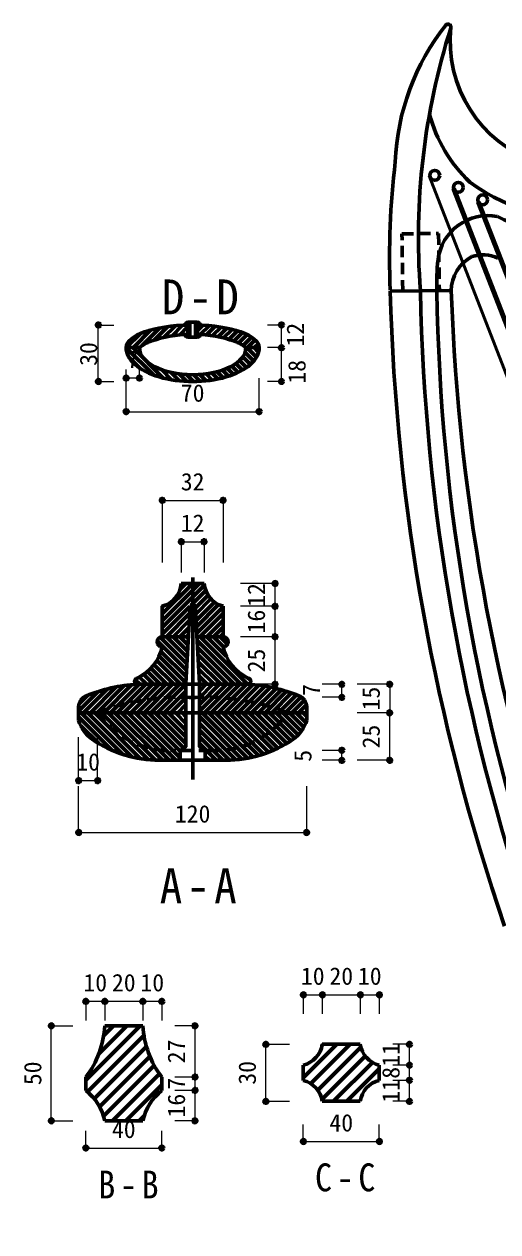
# Model space of a CAD drawing. Units: millimetres at full size, sheet at 1:5; some dimension numbers follow another scale. Extents: x -616 to 1014, y -466 to 531.
# Drawn here: x -616 to -366, y -136 to 500 of the extents above; entities that cross this region are included whole.
import ezdxf
from ezdxf.enums import TextEntityAlignment as Align

# ---------------------------------------------------------------- set-up
doc = ezdxf.new("R2010")
doc.units = ezdxf.units.MM
doc.header["$LTSCALE"] = 5
doc.header["$PDMODE"] = 32
doc.header["$PDSIZE"] = 2
doc.linetypes.add('DASHED1', pattern=[1.8, 1.2, -0.6])
doc.layers.add('0-0', color=7, linetype='Continuous', lineweight=60)
doc.layers.add('0-8', color=7, linetype='Continuous', lineweight=60)
doc.styles.add('ＭＳ ゴシック', font='')
doc.styles.get('ＭＳ ゴシック').set_extended_font_data('MS Gothic')

msp = doc.modelspace()

# ---------------------------------------------------------------- linework, layer by layer
at = {"layer": '0-0', "color": 5, "lineweight": 50}
msp.add_line((-135.166, -270.456), (-402.433, 419.895), dxfattribs=at)
at = {"layer": '0-0', "color": 3, "lineweight": 80}
for p, q in [((-134.845, -242.834), (-389.561, 413.11)), ((-134.523, -215.212), (-376.586, 406.123))]:
    msp.add_line(p, q, dxfattribs=at)
at = {"layer": '0-0', "color": 4, "lineweight": 9}
for p, q in [((-576.595, 311.702), (-576.595, 341.441)), ((-576.595, 341.441), (-568.478, 341.441)), ((-480.221, 341.421), (-487.515, 341.421)), ((-480.221, 329.552), (-480.221, 341.421)), ((-480.221, 329.552), (-487.515, 329.552)), ((-480.221, 311.702), (-480.221, 329.552)), ((-561.952, 313.573), (-561.952, 317.968)), ((-554.952, 313.573), (-554.952, 317.968)), ((-576.595, 311.702), (-568.478, 311.702)), ((-561.952, 313.573), (-554.952, 313.573)), ((-561.952, 295.829), (-561.952, 313.41)), ((-491.952, 295.829), (-491.952, 313.41)), ((-480.221, 311.702), (-487.515, 311.702)), ((-561.952, 295.829), (-491.952, 295.829)), ((-542.952, 249.17), (-510.952, 249.17)), ((-542.952, 249.17), (-542.952, 216.415)), ((-510.952, 249.17), (-510.952, 216.415)), ((-532.952, 227.408), (-520.952, 227.408)), ((-532.952, 227.408), (-532.952, 211.255)), ((-520.952, 227.408), (-520.952, 211.255)), ((-483.653, 205.427), (-501.825, 205.427)), ((-483.653, 205.427), (-483.653, 193.427)), ((-483.653, 193.427), (-501.825, 193.427)), ((-483.653, 193.427), (-483.653, 177.427)), ((-483.653, 177.427), (-501.825, 177.427)), ((-483.653, 177.427), (-483.653, 152.427)), ((-483.653, 152.427), (-501.825, 152.427)), ((-448.431, 152.427), (-458.751, 152.427)), ((-448.431, 145.59), (-448.431, 152.427)), ((-423.269, 152.427), (-440.353, 152.427)), ((-423.269, 152.427), (-423.269, 137.427)), ((-448.431, 145.59), (-458.751, 145.59)), ((-423.269, 137.427), (-440.353, 137.427)), ((-423.269, 112.427), (-423.269, 137.427)), ((-586.952, 101.744), (-586.952, 124.666)), ((-576.952, 101.744), (-576.952, 124.666)), ((-448.431, 117.637), (-458.751, 117.637)), ((-448.431, 112.427), (-448.431, 117.637)), ((-448.431, 112.427), (-458.751, 112.427)), ((-423.269, 112.427), (-440.353, 112.427)), ((-586.952, 101.744), (-576.952, 101.744)), ((-586.952, 74.403), (-586.952, 98.857)), ((-466.952, 74.403), (-466.952, 98.857)), ((-586.952, 74.403), (-466.952, 74.403)), ((-468.751, -10.945), (-458.751, -10.945)), ((-468.751, -10.945), (-468.751, -20.99)), ((-458.751, -10.945), (-458.751, -20.99)), ((-458.751, -10.945), (-438.751, -10.945)), ((-438.751, -10.945), (-438.751, -20.99)), ((-438.751, -10.945), (-428.751, -10.945)), ((-428.751, -10.945), (-428.751, -20.99)), ((-583.181, -14.38), (-573.181, -14.38)), ((-583.181, -14.38), (-583.181, -24.425)), ((-573.181, -14.38), (-573.181, -24.425)), ((-573.181, -14.38), (-553.181, -14.38)), ((-553.181, -14.38), (-553.181, -24.425)), ((-553.181, -14.38), (-543.181, -14.38)), ((-543.181, -14.38), (-543.181, -24.425)), ((-601.318, -77.247), (-601.318, -27.247)), ((-601.318, -27.247), (-589.952, -27.247)), ((-525.718, -27.247), (-536.291, -27.247)), ((-525.718, -54.247), (-525.718, -27.247)), ((-488.446, -66.998), (-488.446, -36.998)), ((-488.446, -36.998), (-476.022, -36.998)), ((-412.846, -36.998), (-421.569, -36.998)), ((-412.846, -47.998), (-412.846, -36.998)), ((-412.846, -47.998), (-421.569, -47.998)), ((-412.846, -55.998), (-412.846, -47.998)), ((-525.718, -54.247), (-536.291, -54.247)), ((-525.718, -61.247), (-525.718, -54.247)), ((-412.846, -55.998), (-421.569, -55.998)), ((-412.846, -66.998), (-412.846, -55.998)), ((-525.718, -61.247), (-536.291, -61.247)), ((-525.718, -77.247), (-525.718, -61.247)), ((-488.446, -66.998), (-476.022, -66.998)), ((-412.846, -66.998), (-421.569, -66.998)), ((-601.318, -77.247), (-589.952, -77.247)), ((-583.181, -91.567), (-583.181, -82.579)), ((-543.181, -91.567), (-543.181, -82.579)), ((-525.718, -77.247), (-536.291, -77.247)), ((-468.751, -88.132), (-468.751, -79.144)), ((-428.751, -88.132), (-428.751, -79.144)), ((-468.751, -88.132), (-428.751, -88.132)), ((-583.181, -91.567), (-543.181, -91.567))]:
    msp.add_line(p, q, dxfattribs=at)
at = {"layer": '0-0'}
for p, q in [((-561.702, 329.552), (-554.257, 336.997)), ((-558.166, 329.552), (-548.895, 338.823)), ((-553.57, 330.612), (-544.294, 339.889)), ((-547.134, 333.513), (-540.061, 340.586)), ((-542.221, 334.89), (-536.07, 341.041)), ((-537.809, 335.766), (-532.262, 341.314)), ((-533.756, 336.284), (-529.452, 340.588)), ((-529.98, 336.525), (-529.452, 337.052)), ((-526.952, 342.952), (-529.452, 342.952)), ((-529.452, 336.54), (-529.452, 341.421)), ((-528.452, 335.052), (-528.452, 342.952)), ((-526.952, 342.952), (-524.452, 342.952)), ((-525.452, 335.052), (-525.452, 342.952)), ((-524.452, 336.54), (-524.452, 341.421)), ((-524.452, 338.517), (-521.654, 341.315)), ((-522.949, 336.485), (-518.347, 341.087)), ((-519.662, 336.236), (-515.144, 340.754)), ((-516.528, 335.835), (-512.044, 340.318)), ((-513.53, 335.297), (-509.05, 339.777)), ((-510.654, 334.637), (-506.166, 339.126)), ((-507.891, 333.865), (-503.401, 338.355)), ((-505.231, 332.99), (-500.771, 337.449)), ((-526.929, 335.052), (-529.452, 335.052)), ((-526.929, 335.052), (-524.452, 335.052)), ((-502.667, 332.017), (-498.299, 336.386)), ((-500.455, 330.694), (-496.026, 335.124)), ((-498.062, 329.552), (-494.026, 333.587)), ((-494.526, 329.552), (-492.476, 331.602)), ((-561.952, 329.552), (-554.952, 329.552)), ((-561.952, 329.478), (-547.62, 315.146)), ((-560.538, 324.529), (-554.646, 318.636)), ((-558.49, 329.552), (-542.497, 313.559)), ((-554.955, 329.552), (-554.952, 329.55)), ((-500.613, 324.708), (-496.584, 320.678)), ((-499.394, 327.025), (-494.832, 322.462)), ((-498.952, 329.552), (-491.952, 329.552)), ((-498.386, 329.552), (-493.365, 324.531)), ((-494.851, 329.552), (-492.309, 327.01)), ((-543.397, 317.994), (-538.021, 312.618)), ((-511.296, 317.713), (-508.097, 314.514)), ((-508.749, 318.702), (-505.497, 315.449)), ((-506.378, 319.866), (-503.033, 316.521)), ((-504.203, 321.227), (-500.715, 317.738)), ((-502.26, 322.819), (-498.557, 319.116)), ((-538.383, 316.516), (-533.927, 312.06)), ((-534.073, 315.741), (-530.106, 311.774)), ((-530.162, 315.366), (-526.5, 311.703)), ((-526.534, 315.273), (-523.072, 311.812)), ((-523.131, 315.406), (-519.803, 312.078)), ((-519.919, 315.73), (-516.678, 312.488)), ((-516.882, 316.228), (-513.688, 313.034)), ((-514.008, 316.889), (-510.828, 313.709)), ((-542.952, 185.869), (-523.394, 205.427)), ((-542.952, 189.404), (-526.93, 205.427)), ((-542.952, 182.333), (-520.827, 204.459)), ((-533.632, 202.26), (-530.465, 205.427)), ((-532.952, 205.427), (-520.952, 205.427)), ((-526.952, 102.237), (-526.952, 208.576)), ((-527.909, 193.841), (-520.063, 201.687)), ((-525.509, 192.706), (-518.875, 199.34)), ((-525.334, 189.345), (-517.339, 197.34)), ((-542.952, 192.94), (-542.245, 193.647)), ((-542.952, 177.427), (-542.952, 193.427)), ((-542.952, 178.798), (-528.36, 193.39)), ((-525.97, 193.841), (-528.337, 193.841)), ((-525.159, 185.984), (-515.479, 195.664)), ((-524.984, 182.624), (-513.287, 194.321)), ((-524.81, 179.263), (-510.952, 193.12)), ((-510.952, 177.427), (-510.952, 193.427)), ((-540.788, 177.427), (-528.554, 189.66)), ((-537.252, 177.427), (-528.748, 185.931)), ((-523.11, 177.427), (-510.952, 189.585)), ((-519.575, 177.427), (-510.952, 186.049)), ((-533.717, 177.427), (-528.942, 182.201)), ((-530.181, 177.427), (-529.136, 178.472)), ((-516.039, 177.427), (-510.952, 182.514)), ((-512.504, 177.427), (-510.952, 178.978)), ((-545.556, 175.196), (-530.11, 159.751)), ((-544.023, 177.199), (-529.936, 163.111)), ((-542.952, 177.427), (-529.191, 177.427)), ((-540.715, 177.427), (-529.761, 166.472)), ((-537.18, 177.427), (-529.586, 169.833)), ((-533.644, 177.427), (-529.411, 173.194)), ((-530.109, 177.427), (-529.236, 176.554)), ((-524.714, 177.427), (-510.952, 177.427)), ((-524.612, 175.466), (-501.573, 152.427)), ((-524.418, 171.736), (-505.109, 152.427)), ((-523.038, 177.427), (-498.038, 152.427)), ((-519.502, 177.427), (-509.245, 167.17)), ((-515.967, 177.427), (-510.71, 172.17)), ((-512.431, 177.427), (-508.604, 173.6)), ((-544.641, 167.21), (-530.46, 153.029)), ((-543.631, 169.736), (-530.285, 156.39)), ((-524.224, 168.006), (-508.644, 152.427)), ((-550.712, 159.139), (-544, 152.427)), ((-548.915, 160.877), (-540.464, 152.427)), ((-547.299, 162.797), (-536.929, 152.427)), ((-545.87, 164.904), (-533.393, 152.427)), ((-524.03, 164.277), (-512.18, 152.427)), ((-523.836, 160.547), (-515.715, 152.427)), ((-557.178, 154.999), (-554.606, 152.427)), ((-554.864, 156.22), (-551.071, 152.427)), ((-552.693, 157.585), (-547.535, 152.427)), ((-523.642, 156.818), (-519.251, 152.427)), ((-523.448, 153.088), (-522.787, 152.427)), ((-497.649, 155.573), (-496.417, 154.342)), ((-586.952, 138.333), (-576.674, 148.612)), ((-586.952, 138.333), (-576.674, 148.612)), ((-586.656, 142.165), (-582.2, 146.622)), ((-586.656, 142.165), (-582.2, 146.622)), ((-584.323, 137.427), (-571.718, 150.032)), ((-584.323, 137.427), (-571.718, 150.032)), ((-580.788, 137.427), (-567.164, 151.05)), ((-580.788, 137.427), (-567.164, 151.05)), ((-577.252, 137.427), (-562.918, 151.761)), ((-577.252, 137.427), (-562.918, 151.761)), ((-573.717, 137.427), (-558.919, 152.225)), ((-573.717, 137.427), (-558.919, 152.225)), ((-570.181, 137.427), (-555.181, 152.427)), ((-570.181, 137.427), (-555.181, 152.427)), ((-566.646, 137.427), (-551.646, 152.427)), ((-566.646, 137.427), (-551.646, 152.427)), ((-563.11, 137.427), (-548.11, 152.427)), ((-563.11, 137.427), (-548.11, 152.427)), ((-559.575, 137.427), (-544.575, 152.427)), ((-559.575, 137.427), (-544.575, 152.427)), ((-556.229, 152.427), (-497.676, 152.427)), ((-556.039, 137.427), (-541.039, 152.427)), ((-556.039, 137.427), (-541.039, 152.427)), ((-555.605, 152.427), (-532.926, 152.427)), ((-552.504, 137.427), (-537.504, 152.427)), ((-552.504, 137.427), (-537.504, 152.427)), ((-548.968, 137.427), (-533.968, 152.427)), ((-548.968, 137.427), (-533.968, 152.427)), ((-545.432, 137.427), (-530.467, 152.393)), ((-545.432, 137.427), (-530.467, 152.393)), ((-541.897, 137.427), (-530.467, 148.857)), ((-541.897, 137.427), (-530.467, 148.857)), ((-523.438, 138.208), (-509.219, 152.427)), ((-523.438, 141.744), (-512.755, 152.427)), ((-523.438, 145.279), (-516.29, 152.427)), ((-523.438, 148.815), (-519.826, 152.427)), ((-523.438, 152.35), (-523.361, 152.427)), ((-520.684, 137.427), (-505.684, 152.427)), ((-517.148, 137.427), (-502.148, 152.427)), ((-513.613, 137.427), (-498.613, 152.427)), ((-510.077, 137.427), (-495.255, 152.249)), ((-506.542, 137.427), (-492.063, 151.905)), ((-503.006, 137.427), (-488.98, 151.453)), ((-499.471, 137.427), (-485.995, 150.902)), ((-495.935, 137.427), (-483.103, 150.259)), ((-492.399, 137.427), (-480.297, 149.53)), ((-488.864, 137.427), (-477.571, 148.72)), ((-485.328, 137.427), (-474.922, 147.834)), ((-481.793, 137.427), (-472.345, 146.875)), ((-586.952, 133.509), (-586.952, 140.536)), ((-586.952, 133.509), (-586.952, 140.536)), ((-538.361, 137.427), (-530.467, 145.321)), ((-538.361, 137.427), (-530.467, 145.321)), ((-534.826, 137.427), (-530.467, 141.786)), ((-534.826, 137.427), (-530.467, 141.786)), ((-478.257, 137.427), (-469.932, 145.752)), ((-474.722, 137.427), (-468.148, 144.001)), ((-471.186, 137.427), (-467.083, 141.53)), ((-466.952, 133.509), (-466.952, 140.536)), ((-586.952, 135.276), (-569.331, 117.654)), ((-586.952, 135.276), (-569.331, 117.654)), ((-585.568, 137.427), (-563.65, 115.508)), ((-585.568, 137.427), (-563.65, 115.508)), ((-582.033, 137.427), (-558.74, 114.134)), ((-582.033, 137.427), (-558.74, 114.134)), ((-578.497, 137.427), (-554.322, 113.252)), ((-578.497, 137.427), (-554.322, 113.252)), ((-574.962, 137.427), (-550.258, 112.724)), ((-574.962, 137.427), (-550.258, 112.724)), ((-571.426, 137.427), (-546.469, 112.47)), ((-571.426, 137.427), (-546.469, 112.47)), ((-567.891, 137.427), (-542.891, 112.427)), ((-567.891, 137.427), (-542.891, 112.427)), ((-564.355, 137.427), (-539.355, 112.427)), ((-564.355, 137.427), (-539.355, 112.427)), ((-560.82, 137.427), (-535.82, 112.427)), ((-560.82, 137.427), (-535.82, 112.427)), ((-557.284, 137.427), (-533.543, 113.686)), ((-557.284, 137.427), (-533.543, 113.686)), ((-553.748, 137.427), (-533.543, 117.222)), ((-553.748, 137.427), (-533.543, 117.222)), ((-550.213, 137.427), (-531.646, 118.86)), ((-550.213, 137.427), (-531.646, 118.86)), ((-546.677, 137.427), (-530.467, 121.216)), ((-546.677, 137.427), (-530.467, 121.216)), ((-543.142, 137.427), (-530.467, 124.752)), ((-543.142, 137.427), (-530.467, 124.752)), ((-539.606, 137.427), (-530.467, 128.287)), ((-539.606, 137.427), (-530.467, 128.287)), ((-536.071, 137.427), (-530.467, 131.823)), ((-536.071, 137.427), (-530.467, 131.823)), ((-532.535, 137.427), (-530.467, 135.358)), ((-532.535, 137.427), (-530.467, 135.358)), ((-531.29, 137.427), (-530.467, 138.25)), ((-531.29, 137.427), (-530.467, 138.25)), ((-523.438, 135.401), (-501.065, 113.028)), ((-521.929, 137.427), (-498.027, 113.525)), ((-518.393, 137.427), (-495.113, 114.146)), ((-514.858, 137.427), (-492.312, 114.881)), ((-511.322, 137.427), (-489.615, 115.72)), ((-507.787, 137.427), (-487.015, 116.656)), ((-504.251, 137.427), (-484.507, 117.683)), ((-500.715, 137.427), (-482.086, 118.797)), ((-497.18, 137.427), (-479.747, 119.994)), ((-493.644, 137.427), (-477.488, 121.27)), ((-490.109, 137.427), (-475.305, 122.623)), ((-486.573, 137.427), (-473.234, 124.087)), ((-483.038, 137.427), (-471.403, 125.792)), ((-479.502, 137.427), (-469.802, 127.727)), ((-475.967, 137.427), (-468.441, 129.901)), ((-472.431, 137.427), (-467.343, 132.338)), ((-468.896, 137.427), (-466.952, 135.484)), ((-467.651, 137.427), (-466.952, 138.125)), ((-585.83, 130.617), (-576.579, 121.366)), ((-585.83, 130.617), (-576.579, 121.366)), ((-523.438, 131.865), (-504.241, 112.669)), ((-523.438, 128.33), (-507.573, 112.465)), ((-523.438, 124.794), (-511.071, 112.427)), ((-523.438, 121.259), (-514.606, 112.427)), ((-520.361, 114.647), (-518.142, 112.427)), ((-544.357, 112.427), (-509.548, 112.427)), ((-583.181, -55.885), (-554.543, -27.247)), ((-576.337, -41.97), (-561.614, -27.247)), ((-573.733, -32.295), (-568.685, -27.247)), ((-553.181, -27.247), (-573.181, -27.247)), ((-582.247, -62.022), (-552.613, -32.388)), ((-468.751, -54.593), (-451.157, -36.998)), ((-464.78, -57.692), (-444.086, -36.998)), ((-458.859, -37.63), (-458.228, -36.998)), ((-438.751, -36.998), (-458.751, -36.998)), ((-578.775, -65.621), (-551.306, -38.152)), ((-575.945, -69.862), (-549.461, -43.378)), ((-461.138, -61.122), (-438.458, -38.441)), ((-458.938, -65.993), (-436.132, -43.186)), ((-573.833, -74.821), (-547.159, -48.147)), ((-468.751, -47.998), (-468.751, -55.998)), ((-452.873, -66.998), (-432.386, -46.511)), ((-445.802, -66.998), (-428.751, -49.948)), ((-428.751, -55.998), (-428.751, -47.998)), ((-583.181, -61.247), (-583.181, -54.247)), ((-569.188, -77.247), (-544.449, -52.508)), ((-543.181, -61.247), (-543.181, -54.247)), ((-562.117, -77.247), (-543.181, -58.311)), ((-458.751, -66.998), (-438.751, -66.998)), ((-555.046, -77.247), (-552.486, -74.687)), ((-573.181, -77.247), (-553.181, -77.247))]:
    msp.add_line(p, q, dxfattribs=at)
at = {"layer": '0-0', "linetype": 'DASHED1'}
msp.add_line((-517.758, 117.637), (-536.147, 117.637), dxfattribs=at)
at = {"layer": '0-0'}
for points in [[(-528.337, 193.841), (-530.467, 152.899), (-530.467, 119.767), (-533.543, 117.4), (-533.543, 112.427)], [(-527.935, 193.841), (-525.568, 193.841), (-523.438, 152.899), (-523.438, 119.767), (-520.361, 117.4), (-520.361, 112.427)], [(-586.952, 137.427), (-532.926, 137.427), (-466.952, 137.427)]]:
    msp.add_lwpolyline(points, dxfattribs=at)
for centre, radius, start, end in [((-529.281, 341.346), 1.615, 96.09075, 178.77685), ((-524.624, 341.346), 1.615, 1.22315, 83.90925), ((-543.566, 316.138), 17.595, 108.03992, 130.327), ((-527.913, 274.395), 62.165, 90.49758, 109.84378), ((-529.34, 336.733), 1.685, 187.57474, 266.15845), ((-525.992, 274.395), 62.165, 70.15622, 89.50242), ((-524.565, 336.733), 1.685, 273.84155, 352.42526), ((-510.339, 316.138), 17.595, 49.673, 71.96008), ((-546.708, 206.723), 13.817, 285.77267, 354.61619), ((-507.197, 206.723), 13.817, 185.38381, 254.22733), ((-566.732, 177.51), 24.374, 296.0097, 347.3177), ((-542.952, 174.793), 2.634, 90, 270), ((-510.952, 174.793), 2.634, 270, 90), ((-487.173, 177.51), 24.374, 192.6823, 243.9903), ((-555.917, 154.003), 1.607, 94.49535, 281.19351), ((-555.917, 154.003), 1.607, 94.49535, 281.19351), ((-497.988, 154.003), 1.607, 258.80649, 85.50465), ((-580.23, 140.155), 6.734, 113.04114, 176.75918), ((-551.366, 69.678), 82.892, 93.36307, 112.33351), ((-502.539, 69.678), 82.892, 67.66649, 86.63693), ((-473.675, 140.155), 6.734, 3.24082, 66.95886), ((-568.488, 139.015), 19.268, 196.60483, 233.73634), ((-485.417, 139.015), 19.268, 306.26366, 343.39517), ((-544.129, 175.79), 63.364, 235.64613, 269.79339), ((-509.776, 175.79), 63.364, 270.20661, 304.35387), ((-622.242, -24.428), 49.143, 322.64247, 356.71125), ((-504.119, -24.428), 49.143, 183.28875, 217.35753), ((-471.919, -35.073), 13.307, 283.76936, 351.68326), ((-425.584, -35.073), 13.307, 188.31674, 256.23064), ((-471.919, -68.923), 13.307, 8.31674, 76.23064), ((-425.584, -68.923), 13.307, 103.76936, 171.68326), ((-600.762, -83.361), 28.251, 12.4979, 51.51286), ((-525.599, -83.361), 28.251, 128.48714, 167.5021)]:
    msp.add_arc(centre, radius, start, end, dxfattribs=at)
at = {"layer": '0-0', "linetype": 'DASHED1'}
for centre, radius, start, end in [((-533.857, 28.331), 117.3, 86.62544, 111.55511), ((-520.048, 28.331), 117.3, 68.44489, 93.37456), ((-539.052, 163.612), 46.066, 214.63944, 273.6154), ((-514.853, 163.612), 46.066, 266.3846, 325.36056)]:
    msp.add_arc(centre, radius, start, end, dxfattribs=at)
at = {"layer": '0-0'}
for major_axis, ratio, start_param, end_param in [((-35, 0), 0.34, 4.7552593, 6.2831853), ((-35, 0), 0.34, 3.1415927, 4.6695187), ((-35, 0), 0.51, 6.2831853, 9.424778), ((28, 0), 0.51, 3.1415927, 6.2831853)]:
    msp.add_ellipse((-526.952, 329.552), major_axis=major_axis, ratio=ratio, start_param=start_param, end_param=end_param, dxfattribs=at)
at = {"layer": '0-0', "color": 4}
for p in [(-576.595, 341.441), (-480.221, 341.421), (-480.221, 329.552), (-576.595, 311.702), (-561.952, 313.573), (-554.952, 313.573), (-480.221, 311.702), (-561.952, 295.829), (-491.952, 295.829), (-542.952, 249.17), (-510.952, 249.17), (-532.952, 227.408), (-520.952, 227.408), (-483.653, 205.427), (-483.653, 193.427), (-483.653, 177.427), (-483.653, 152.427), (-448.431, 152.427), (-423.269, 152.427), (-448.431, 145.59), (-423.269, 137.427), (-448.431, 117.637), (-448.431, 112.427), (-423.269, 112.427), (-586.952, 101.744), (-576.952, 101.744), (-586.952, 74.403), (-466.952, 74.403), (-468.751, -10.945), (-458.751, -10.945), (-438.751, -10.945), (-428.751, -10.945), (-583.181, -14.38), (-573.181, -14.38), (-553.181, -14.38), (-543.181, -14.38), (-601.318, -27.247), (-525.718, -27.247), (-488.446, -36.998), (-412.846, -36.998), (-412.846, -47.998), (-525.718, -54.247), (-412.846, -55.998), (-525.718, -61.247), (-488.446, -66.998), (-412.846, -66.998), (-601.318, -77.247), (-525.718, -77.247), (-468.751, -88.132), (-428.751, -88.132), (-583.181, -91.567), (-543.181, -91.567)]:
    msp.add_point(p, dxfattribs=at)
at = {"layer": '0-8', "linetype": 'DASHED1'}
for p, q in [((-416.819, 389.38), (-397.606, 389.65)), ((-416.404, 359.104), (-416.819, 389.38)), ((-397.606, 389.65), (-397.12, 359.593))]:
    msp.add_line(p, q, dxfattribs=at)
at = {"layer": '0-8'}
msp.add_line((-390.902, 359.517), (-423.027, 359.309), dxfattribs=at)
for centre in [(-399.567, 420.17), (-387.16, 413.85), (-374.356, 407.296)]:
    msp.add_circle(centre, 2.583, dxfattribs=at)
for centre, radius, start, end in [((-297.181, 422.597), 123.25, 141.53283, 177.7784), ((-41.244, 387.217), 366.932, 162.45908, 184.34901), ((-392.589, 498.206), 1.523, 1.3008, 135.83903), ((-324.091, 490.798), 67.388, 173.65933, 251.01887), ((-329.761, 471.29), 74.99, 194.57843, 226.74301), ((4.585, 376.61), 427.945, 173.18735, 182.24983), ((-315.69, 507.241), 111.746, 234.14118, 274.75168), ((-371.662, 372.607), 26.379, 79.13148, 172.86698), ((-315.69, 507.241), 120.094, 244.94609, 274.75168), ((-294.256, 363.554), 104.312, 173.2126, 182.34929), ((-370.833, 359.561), 20.069, 117.26629, 180.12542), ((-374.219, 360.828), 17.561, 63.48192, 109.31573), ((711.775, 391.025), 1135.245, 181.6009, 198.80034), ((696.232, 381.406), 1103.57, 181.14299, 198.82745), ((667.088, 376.175), 1065.702, 180.90844, 199.04996), ((718.133, 398.41), 1109.717, 182.00849, 199.40043)]:
    msp.add_arc(centre, radius, start, end, dxfattribs=at)

# ---------------------------------------------------------------- texts
at = {"layer": '0-0', "color": 4, "style": 'ＭＳ ゴシック'}
for s, p in [('12', (-465.631, 330.122)), ('30', (-574.437, 319.951)), ('18', (-464.809, 310.601)), ('12', (-486.153, 193.177)), ('16', (-486.153, 179.177)), ('25', (-486.153, 158.677)), ('7', (-457.186, 146.336)), ('15', (-425.769, 138.677)), ('25', (-425.769, 118.677)), ('5', (-461.708, 111.666)), ('27', (-528.218, -46.997)), ('11', (-415.346, -48.748)), ('50', (-603.818, -58.497)), ('30', (-490.946, -58.248)), ('8', (-415.346, -55.123)), ('7', (-528.218, -60.872)), ('11', (-415.346, -67.748)), ('16', (-528.218, -75.497))]:
    msp.add_text(s, height=9.164, rotation=90, dxfattribs=at).set_placement(p, align=Align.BOTTOM_LEFT)
for s, p in [('7', (-561.577, 316.073)), ('70', (-533.202, 298.329)), ('32', (-533.202, 251.67)), ('12', (-533.202, 229.908)), ('10', (-588.202, 104.244)), ('120', (-536.327, 76.903)), ('10', (-470.001, -8.445)), ('20', (-455.001, -8.445)), ('10', (-440.001, -8.445)), ('10', (-584.431, -11.88)), ('20', (-569.431, -11.88)), ('10', (-554.431, -11.88)), ('40', (-455.001, -85.632)), ('40', (-569.431, -89.067))]:
    msp.add_text(s, height=9.164, dxfattribs=at).set_placement(p, align=Align.BOTTOM_LEFT)
at = {"layer": '0-0', "color": 3, "char_height": 18.33, "attachment_point": 7, "style": 'ＭＳ ゴシック'}
for s, insert in [('\\T1.21;\\W0.95;D-D', (-543.201, 347.057)), ('\\T1.21;\\W0.95;A-A', (-544.284, 37.235))]:
    msp.add_mtext(s, dxfattribs=dict(at, insert=insert))
at = {"layer": '0-0', "char_height": 14.66, "attachment_point": 7, "style": 'ＭＳ ゴシック'}
for s, insert in [('\\T1.27;\\W0.9;C-C', (-462.587, -114.565)), ('\\T1.27;\\W0.9;B-B', (-576.643, -118.111))]:
    msp.add_mtext(s, dxfattribs=dict(at, insert=insert))

doc.saveas('drawing.dxf')
